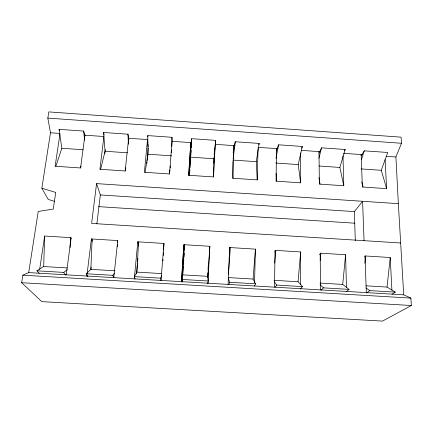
<?xml version="1.0" encoding="UTF-8"?>
<svg xmlns="http://www.w3.org/2000/svg" width="433" height="433" viewBox="0 0 433 433"><rect width="100%" height="100%" fill="white"/><g stroke="black" fill="none" stroke-linecap="round" stroke-linejoin="round"><path stroke-width="0.65" d="M274.511 287.171L275.052 250.355L300.664 251.952L300.675 284.714M276.541 148.622L276.065 181.167L300.648 182.829L300.643 152.968M182.098 282.062L184.599 244.732L184.453 249.976M171.625 152.524L171.69 149.878M171.766 146.565L171.988 137.293L147.756 135.589L148.005 154.213L145.098 172.323M208.046 280.535L209.848 246.301L183.873 244.688L181.579 281.937M254.544 282.635L255.416 249.137L229.625 247.53L229.274 248.818M233.576 146.884L233.815 145.629L232.478 178.223L257.224 179.895L258.041 148.654M59.933 134.106L55.115 166.245L80.549 167.961L84.949 135.193L103.915 136.525L99.915 169.271L125.169 170.975L128.666 138.257L147.507 139.578L144.4 172.274L169.487 173.969L172.09 141.299L190.807 142.614L188.588 175.257L213.507 176.94L214.043 158.77L215.721 140.373L191.651 138.679L189.281 175.305M39.17 273.304L36.951 270.814L43.684 266.528L44.659 236.034L71.196 237.685L66.211 274.82M70.086 247.557L70.46 237.636L71.077 238.735M190.807 142.614L188.788 175.527M228.104 284.421L229.625 247.53M87.904 276.59L86.216 273.748L90.849 269.353L92.126 238.984M191.272 147.723L191.651 138.679M117.451 246.637L117.549 244.618M117.646 242.599L117.744 240.575L91.395 238.94L87.179 273.391M135.064 279.036L134.354 276.611L136.947 272.108L138.528 241.868L138.782 243.054M207.618 277.466L207.867 272.806M208.04 269.472L208.219 266.143M213.675 163.203L213.962 157.893M214.135 154.57L214.205 153.239M207.905 283.22L207.975 281.878M213.507 176.94L215.223 144.324L235.162 145.721M162.954 260.882L163.03 259.54M163.263 255.519L163.458 252.168M163.571 250.155L163.961 243.449L137.797 241.825L134.279 278.857M181.362 281.65L183.873 244.688M182.293 281.98L182.52 278.646M182.656 276.644L183.37 265.976M183.462 264.644L183.819 259.307M183.955 257.31L184.225 253.31M189.594 173.579L189.865 169.59M190 167.593L190.715 156.957M190.807 155.626L191.164 150.305M207.835 283.588L208.333 281.012L207.818 276.351L209.848 246.301M228.418 274.235L230.34 247.579L229.268 251.432M254.388 286.11L255.578 283.821L253.099 279.063L255.416 249.137M161.016 280.443L163.961 243.449M274.733 263.015L275.767 250.398L274.868 252.082M300.285 289.179L302.478 286.608L298.061 281.753L300.664 251.952M320.204 260.477L320.869 253.208L319.689 254.691M136.465 273.889L137.467 263.199M137.591 261.862L137.905 258.523M146.852 163.311L146.976 161.98M147.106 160.648L148.292 147.999M346.46 291.533L349.041 289.379L342.709 284.421L345.594 254.745L320.16 253.159L320.588 289.904M364.922 263.232L365.658 255.99L364.721 256.872M113.787 277.64L117.744 240.575M392.033 294.207L395.264 292.129L387.053 287.079L390.214 257.516L364.954 255.946L366.334 292.616M169.487 173.969L169.947 169.942M170.174 167.923L170.402 165.909M96.884 223.753L100.348 194.937L96.548 183.608L398.349 203.662L403.702 294.824L410.885 298.099L411.35 305.509L382.501 321.097L41.801 301.633L21.65 282.717L22.852 275.182L28.692 272.595L403.702 294.824M90.827 269.819L91.147 267.139M104.808 153.72L105.289 149.721M233.187 158.77L235.249 141.748L259.156 143.431L256.26 161.682L257.224 179.895M96.548 183.608L91.644 223.412L400.66 242.989M86.854 276.043L87.017 274.717M214.595 149.385L214.757 148.064M215.239 144.221L215.721 140.373M39.679 269.229L44.659 236.034M28.692 272.595L38.223 211.477L53.286 209.047L55.727 192.441L41.849 188.214L50.493 132.779L47.83 118.095L48.815 111.903L401.099 137.153L401.483 143.269L395.903 156.984L398.349 203.662M275.978 158.435L278.554 144.795L302.299 146.468L298.207 164.572L300.648 182.829M233.16 152.578L235.249 141.748M125.169 170.975L125.814 167.744M100.613 169.314L105.073 151.252L103.563 132.476L127.962 134.198L128.872 139.469M318.926 158.132L321.573 147.826L345.161 149.488L339.878 167.447L343.78 185.741L319.365 184.095L318.986 151.599M258.804 144.698L259.156 143.431M80.549 167.961L81.106 166.028M161.06 280.817L160.74 278.181L161.666 275.328M361.398 159.782L364.299 150.836L387.73 152.481L381.278 170.299L386.626 188.636L362.372 187.002L361.154 154.554M55.825 166.288L61.854 148.275L59.072 129.348L83.634 131.075L85.047 135.507M228.716 284.827L229.577 282.273L228.18 277.569L253.099 279.063M276.378 151.079L278.554 144.795M301.536 148.243L302.299 146.468M318.915 153.109L321.573 147.826M344.473 150.652L345.161 149.488M361.03 155.783L364.299 150.836M275.28 287.155L276.671 285.076L302.478 286.608M86.216 273.748L112.791 275.328L114.35 273.347M355.293 240.629L354.356 211.596L362.589 201.285L364.061 240.672M321.053 290.202L323.419 287.853L349.041 289.379M36.951 270.814L63.727 272.406L67.288 269.645M366.589 293L369.831 290.613L395.264 292.129M21.65 282.717L411.35 305.509M43.684 266.528L67.294 267.94M90.849 269.353L114.956 270.793M136.947 272.108L161.552 273.58M182.726 274.852L207.818 276.351M273.986 280.308L298.061 281.753M320.133 283.074L342.709 284.421M365.95 285.812L387.053 287.079M134.354 276.611L160.74 278.181M182.141 279.453L208.333 281.012M229.577 282.273L255.578 283.821M22.852 275.182L410.885 298.099M100.348 194.937L354.356 211.596M98.54 206.628L354.746 223.195M61.854 148.275L83.06 149.737M105.073 151.252L127.454 152.795M148.005 154.213L171.549 155.837M190.655 157.157L214.043 158.77M233.024 160.075L256.26 161.682M275.783 163.024L298.207 164.572M318.964 166.001L339.878 167.447M361.176 168.913L381.278 170.299M50.493 132.779L60.035 133.445M258.073 147.328L277.883 148.714M301.298 150.359L320.317 151.691M343.575 153.32L362.475 154.646M386.225 156.308L395.903 156.984M47.83 118.095L401.483 143.269M54.515 201.35L48.209 199.429L41.849 188.214M365.966 287.923L369.831 290.613M320.057 284.735L323.419 287.853M63.727 272.406L65.664 275.058M274.435 281.872L276.671 285.076M91.395 238.94L92.505 241.36M112.791 275.328L113.847 277.78M59.072 129.348L59.554 130.555M103.563 132.476L104.201 134.993M361.744 181.811L363.043 187.045M137.797 241.825L138.712 245.976M318.937 177.611L320.041 184.139M147.577 140.222L147.859 142.809M147.999 144.102L148.286 146.684M83.634 131.075L84.635 140.173M147.756 135.589L147.897 136.898M276.054 173.4L276.752 181.216M385.11 159.598L386.626 188.636M390.214 257.516L391.914 290.153M127.962 134.198L128.395 144.211M342.996 155.923L343.78 185.741M345.594 254.745L346.454 287.442M171.988 137.293L172.085 141.196M233.035 161.422L233.165 178.272"/></g></svg>
